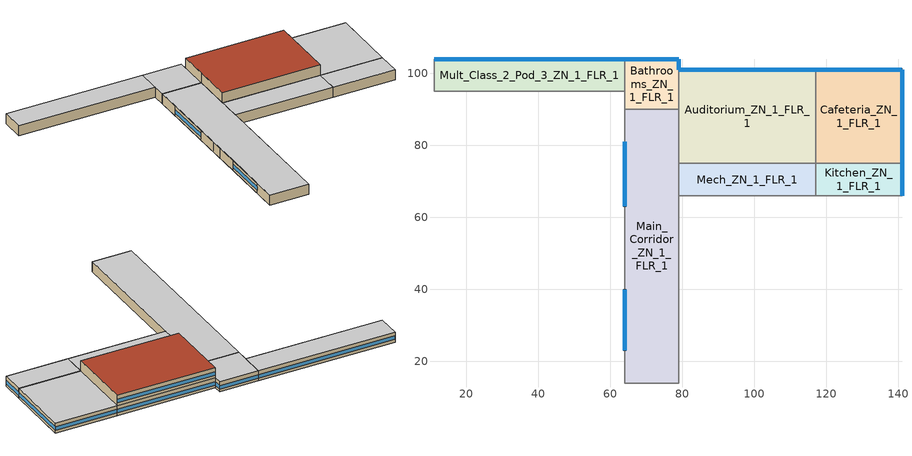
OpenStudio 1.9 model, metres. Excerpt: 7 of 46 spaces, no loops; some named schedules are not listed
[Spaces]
Kitchen_ZN_1_FLR_1
 floor ground: 141,75 141,66 117,66 117,75 z0
 wall outside: 141,66 141,75 z0:4
 wall to Cafeteria_ZN_1_FLR_1: 141,75 117,75 z0:4
 wall to Aux_Gym_ZN_1_FLR_1: 117,66 141,66 z0:4
 wall to Mech_ZN_1_FLR_1: 117,75 117,66 z0:4
 window: 141,66.05 141,74.95 z1.1:2.52
 ceiling to LIBRARY_MEDIA_CENTER_ZN_1_FLR_2: 141,66 141,75 117,75 117,66 z4
Auditorium_ZN_1_FLR_1
 floor ground: 117,101 117,75 79,75 79,101 z0
 wall outside: 117,101 79,101 z4:8; 117,101 79,101 z0:4
 wall to LIBRARY_MEDIA_CENTER_ZN_1_FLR_2: 117,75 117,101 z4:8
 wall to Main_Corridor_ZN_1_FLR_1: 79,90 79,75 z0:4
 wall to Cafeteria_ZN_1_FLR_1: 117,75 117,101 z0:4
 wall to Bathrooms_ZN_1_FLR_2: 79,101 79,90 z4:8
 wall to Bathrooms_ZN_1_FLR_1: 79,101 79,90 z0:4
 wall to Main_Corridor_ZN_1_FLR_2: 79,90 79,75 z4:8
 wall to Mech_ZN_1_FLR_2: 79,75 117,75 z4:8
 wall to Mech_ZN_1_FLR_1: 79,75 117,75 z0:4
 window: 116.95,101 79.05,101 z5.1:6.5; 116.95,101 79.05,101 z1.1:2.5
 roof outside: 117,75 117,101 79,101 79,75 z8
Cafeteria_ZN_1_FLR_1
 floor ground: 141,101 141,75 117,75 117,101 z0
 wall outside: 141,75 141,101 117,101 z0:4
 window: 141,75.05 141,100.95 / 140.95,101 117.05,101 z1.1:2.51
 ceiling to LIBRARY_MEDIA_CENTER_ZN_1_FLR_2: 141,75 141,101 117,101 117,75 z4
Main_Corridor_ZN_1_FLR_1
 floor ground: 79,90 79,14 64,14 64,90 z0
 wall outside: 64,81 64,63 / 64,40 64,23 z0:4
 wall to Mult_Class_2_Pod_1_ZN_1_FLR_1: 64,23 64,14 z0:4
 wall to Mult_Class_2_Pod_2_ZN_1_FLR_1: 64,63 64,54 z0:4
 wall to Lobby_ZN_1_FLR_1: 64,14 79,14 z0:4
 wall to Mult_Class_1_Pod_3_ZN_1_FLR_1: 64,90 64,81 z0:4
 wall to Mech_ZN_1_FLR_1: 79,66 79,75 z0:4
 wall to Mult_Class_1_Pod_2_ZN_1_FLR_1: 64,49 64,40 z0:4
 wall to Gym_ZN_1_FLR_1: 79,14 79,66 z0:4
 wall to Corridor_Pod_2_ZN_1_FLR_1: 64,54 64,49 z0:4
 wall to Bathrooms_ZN_1_FLR_1: 79,90 64,90 z0:4
 window: 64,80.95 64,63.05 / 64,39.95 64,23.05 z1.1:2.51
 ceiling to Main_Corridor_ZN_1_FLR_2: 79,14 79,90 64,90 64,14 z4
Bathrooms_ZN_1_FLR_1
 floor ground: 79,104 79,90 64,90 64,104 z0
 wall outside: 79,101 79,104 64,104 z0:4
 wall to Corridor_Pod_3_ZN_1_FLR_1: 64,95 64,90 z0:4
 wall to Mult_Class_2_Pod_3_ZN_1_FLR_1: 64,104 64,95 z0:4
 window: 78.95,104 64.05,104 z1.1:2.51; 79,101.05 79,103.95 z1.1:2.55
 ceiling to Bathrooms_ZN_1_FLR_2: 79,90 79,104 64,104 64,90 z4
Mult_Class_2_Pod_3_ZN_1_FLR_1
 floor ground: 64,104 64,95 11,95 11,104 z0
 wall outside: 64,104 11,104 z0:4
 wall to Corner_Class_2_Pod_3_ZN_1_FLR_1: 11,104 11,95 z0:4
 wall to Corridor_Pod_3_ZN_1_FLR_1: 11,95 64,95 z0:4
 window: 63.95,104 11.05,104 z1.1:2.5
 ceiling to Mult_Class_2_Pod_3_ZN_1_FLR_2: 64,95 64,104 11,104 11,95 z4
Mech_ZN_1_FLR_1
 floor ground: 117,75 117,66 79,66 79,75 z0
 wall to Gym_ZN_1_FLR_1: 79,66 117,66 z0:4
 ceiling to Mech_ZN_1_FLR_2: 117,66 117,75 79,75 79,66 z4
[Site]
Chicago Ohare Intl Ap_IL_USA: Latitude {deg}=41.98; Longitude {deg}=-87.92; Time Zone {hr}=-6; Elevation {m}=201; Terrain=City
[Building]
90.1-2010-SecondarySchool-ASHRAE 169-2006-5A created: 2015-10-15 15:46:00 -0600: North Axis {deg}=0; Default Construction Set=90.1-2010 - SecSchl - ASHRAE 169-2006-5A
[ClimateZones]
Climate Zone Institution Name 1=ASHRAE; Climate Zone Document Name 1=ANSI/ASHRAE Standard 169; Climate Zone Document Year 1=2006; Climate Zone Institution Name 2=CEC; Climate Zone Document Name 2=California Climate Zone Descriptions; Climate Zone Document Year 2=1995
[Site:GroundTemperature:BuildingSurface]
20.54, 20.52, 20.55, 20.63, 20.72, 23.01, 23.37, 23.43, 23.44, 21.14, 20.8, 20.64
[Site:WaterMainsTemperature]
Calculation Method=Correlation; Annual Average Outdoor Air Temperature {C}=9.925; Maximum Difference In Monthly Average Outdoor Air Temperatures {deltaC}=28.7
[SizingPeriod:DesignDay] Barometric Pressure {Pa}=98934; Sky Clearness=0; Rain Indicator=0; Snow Indicator=0; Day of Month=21; Daylight Saving Time Indicator=0; Humidity Indicating Type=Wetbulb; Dry-Bulb Temperature Range Modifier Type=DefaultMultipliers
Name | Maximum Dry-Bulb Temperature {C} | Daily Dry-Bulb Temperature Range {deltaC} | Humidity Indicating Conditions at Maximum Dry-Bulb {BasedOnField A3} | Wind Speed {m/s} | Wind Direction {deg} | Month | Day Type | Solar Model Indicator | ASHRAE Taub | ASHRAE Taud
Chicago Ohare Intl Ap Ann Clg .4% Condns DB=>MWB | 33.3 | 10.5 | 23.7 | 5.2 | 230 | 7 | SummerDesignDay | ASHRAETau | 0.455 | 2.05
Chicago Ohare Intl Ap Ann Htg 99.6% Condns DB | -20 | 0 | -20 | 4.9 | 270 | 1 | WinterDesignDay | ASHRAEClearSky
[Material:NoMass] Thermal Absorptance=0.9; Solar Absorptance=0.7
Name | Roughness | Thermal Resistance {m2-K/W} | Visible Absorptance
CP02 CARPET PAD | VeryRough | 0.21648 | 0.8
Typical Insulation R-10.94 | Smooth | 1.92744 | 0.7
Typical Carpet Pad | Smooth | 0.21648 | 0.8
Typical Insulation R-13.45 | Smooth | 2.368 | 0.7
Typical Insulation R-19.72 | Smooth | 3.4722 | 0.7
Typical Insulation R-0.58 | Smooth | 0.101875 | 0.7
Typical Insulation R-1.15 | Smooth | 0.202527 | 0.7
[Material]
Name | Roughness | Thickness {m} | Conductivity {W/m-K} | Density {kg/m3} | Specific Heat {J/kg-K} | Thermal Absorptance | Solar Absorptance | Visible Absorptance
100mm Normalweight concrete floor | MediumSmooth | 0.1016 | 2.31 | 2322 | 832
G01 13mm gypsum board | Smooth | 0.0127 | 0.16 | 800 | 1090 | 0.9 | 0.7 | 0.5
4 in. Normalweight Concrete Floor | MediumRough | 0.1016 | 2.31 | 2322 | 832 | 0.9 | 0.7 | 0.7
25mm Stucco | Smooth | 0.0254 | 0.72 | 1856 | 840 | 0.9 | 0.7 | 0.7
5/8 in. Gypsum Board | MediumSmooth | 0.0159 | 0.16 | 800 | 1090 | 0.9 | 0.7 | 0.7
Roof Membrane | VeryRough | 0.0095 | 0.16 | 1121.29 | 1460 | 0.9 | 0.77 | 0.7
Metal Roof Surface; F08 Metal surface | Smooth | 0.0008 | 45.28 | 7824 | 500 | 0.9 | 0.7 | 0.7
6 in. Normalweight Concrete Floor | MediumRough | 0.1524 | 2.31 | 2322 | 832 | 0.9 | 0.7 | 0.7
8 in. Concrete Block Basement Wall | MediumRough | 0.2032 | 1.326 | 1842 | 912 | 0.9 | 0.7 | 0.7
G05 25mm wood | MediumSmooth | 0.0254 | 0.15 | 608 | 1630 | 0.9 | 0.5 | 0.5
Std Wood 6inch | MediumSmooth | 0.15 | 0.12 | 540 | 1210 | 0.9 | 0.7 | 0.7
[Construction]
Typical Insulated Exterior Mass Floor R-13.51: Typical Insulation R-10.94, 4 in. Normalweight Concrete Floor, Typical Carpet Pad
Typical Insulated Steel Framed Exterior Wall R-15.63: 25mm Stucco, 5/8 in. Gypsum Board, Typical Insulation R-13.45, 5/8 in. Gypsum Board
Typical IEAD Roof R-20.83: Roof Membrane, Typical Insulation R-19.72, Metal Roof Surface
Typical Interior Floor: 100mm Normalweight concrete floor, CP02 CARPET PAD
Typical Interior Wall: G01 13mm gypsum board, G01 13mm gypsum board
Typical Interior Ceiling: CP02 CARPET PAD, 100mm Normalweight concrete floor
Typical Insulated Carpeted 6in Slab Floor: 6 in. Normalweight Concrete Floor, Typical Carpet Pad
Typical Insulated Basement Mass Wall: 8 in. Concrete Block Basement Wall
U 0.48 SHGC 0.40 Dbl Ref-D Clr 6mm/13mm: REF D CLEAR 6MM, AIR 13MM, CLEAR 6MM
Typical Insulated Metal Door R-1.43: F08 Metal surface, Typical Insulation R-0.58
Typical Overhead Door R-2.0: Typical Insulation R-1.15
U 1.17 SHGC 0.49 Sgl Ref-D Clr 6mm: REF D CLEAR 6MM
Typical Interior Window: Clear 3mm
Typical Interior Door; Typical Interior Partition: G05 25mm wood
InteriorFurnishings: Std Wood 6inch
[DefaultConstructionSet]
90.1-2010 - SecSchl - ASHRAE 169-2006-5A: Default Exterior Surface Constructions=Default Surface Constructions 1; Default Interior Surface Constructions=Default Surface Constructions 2; Default Ground Contact Surface Constructions=Default Surface Constructions 3; Default Exterior SubSurface Constructions=Default Sub Surface Constructions 1; Default Interior SubSurface Constructions=Default Sub Surface Constructions 2; Interior Partition Construction=Typical Interior Partition
[DefaultSurfaceConstructions]
Name | Floor Construction | Wall Construction | Roof Ceiling Construction
Default Surface Constructions 1 | Typical Insulated Exterior Mass Floor R-13.51 | Typical Insulated Steel Framed Exterior Wall R-15.63 | Typical IEAD Roof R-20.83
Default Surface Constructions 2 | Typical Interior Floor | Typical Interior Wall | Typical Interior Ceiling
Default Surface Constructions 3 | Typical Insulated Carpeted 6in Slab Floor | Typical Insulated Basement Mass Wall
[DefaultSubSurfaceConstructions]
Name | Fixed Window Construction | Operable Window Construction | Door Construction | Overhead Door Construction | Skylight Construction | Tubular Daylight Dome Construction | Tubular Daylight Diffuser Construction
Default Sub Surface Constructions 1 | U 0.48 SHGC 0.40 Dbl Ref-D Clr 6mm/13mm | U 0.48 SHGC 0.40 Dbl Ref-D Clr 6mm/13mm | Typical Insulated Metal Door R-1.43 | Typical Overhead Door R-2.0 | U 1.17 SHGC 0.49 Sgl Ref-D Clr 6mm | Typical Interior Window | Typical Interior Window
Default Sub Surface Constructions 2 | Typical Interior Window | Typical Interior Window | Typical Interior Door
[WindowMaterial:Glazing] Optical Data Type=SpectralAverage; Infrared Transmittance at Normal Incidence=0; Front Side Infrared Hemispherical Emissivity=0.84; Conductivity {W/m-K}=0.9; Dirt Correction Factor for Solar and Visible Transmittance=1; Solar Diffusing=No
Name | Thickness {m} | Solar Transmittance at Normal Incidence | Front Side Solar Reflectance at Normal Incidence | Back Side Solar Reflectance at Normal Incidence | Visible Transmittance at Normal Incidence | Front Side Visible Reflectance at Normal Incidence | Back Side Visible Reflectance at Normal Incidence | Back Side Infrared Hemispherical Emissivity
REF D CLEAR 6MM | 0.006 | 0.429 | 0.308 | 0.379 | 0.334 | 0.453 | 0.505 | 0.82
CLEAR 6MM | 0.006 | 0.775 | 0.071 | 0.071 | 0.881 | 0.08 | 0.08 | 0.84
Clear 3mm | 0.003 | 0.837 | 0.075 | 0.075 | 0.898 | 0.081 | 0.081 | 0.84
[WindowMaterial:Gas]
AIR 13MM: Gas Type=Air; Thickness {m}=0.0127
[Space] Part of Total Floor Area=Yes
Name | Space Type | Thermal Zone
Kitchen_ZN_1_FLR_1 | 90.1-2010 - SecSchl - Kitchen | Kitchen_ZN_1_FLR_1 ZN
Auditorium_ZN_1_FLR_1 | 90.1-2010 - SecSchl - Auditorium | Auditorium_ZN_1_FLR_1 ZN
Cafeteria_ZN_1_FLR_1 | 90.1-2010 - SecSchl - Cafeteria | Cafeteria_ZN_1_FLR_1 ZN
Mech_ZN_1_FLR_1 | 90.1-2010 - SecSchl - Mechanical | Mech_ZN_1_FLR_1 ZN
Main_Corridor_ZN_1_FLR_1 | 90.1-2010 - SecSchl - Corridor | Main_Corridor_ZN_1_FLR_1 ZN
Bathrooms_ZN_1_FLR_1 | 90.1-2010 - SecSchl - Restroom | Bathrooms_ZN_1_FLR_1 ZN
Mult_Class_2_Pod_3_ZN_1_FLR_1 | 90.1-2010 - SecSchl - Classroom | Mult_Class_2_Pod_3_ZN_1_FLR_1 ZN
[SpaceType] Standards Building Type=SecondarySchool
Name | Default Schedule Set | Design Specification Outdoor Air Object | Standards Space Type
90.1-2010 - SecSchl - Kitchen | 90.1-2010 - SecSchl - Kitchen Schedule Set | 90.1-2010 - SecSchl - Kitchen Ventilation | Kitchen
90.1-2010 - SecSchl - Auditorium | 90.1-2010 - SecSchl - Auditorium Schedule Set | 90.1-2010 - SecSchl - Auditorium Ventilation | Auditorium
90.1-2010 - SecSchl - Restroom | 90.1-2010 - SecSchl - Restroom Schedule Set | 90.1-2010 - SecSchl - Restroom Ventilation | Restroom
90.1-2010 - SecSchl - Cafeteria | 90.1-2010 - SecSchl - Cafeteria Schedule Set | 90.1-2010 - SecSchl - Cafeteria Ventilation | Cafeteria
90.1-2010 - SecSchl - Corridor | 90.1-2010 - SecSchl - Corridor Schedule Set | 90.1-2010 - SecSchl - Corridor Ventilation | Corridor
90.1-2010 - SecSchl - Classroom | 90.1-2010 - SecSchl - Classroom Schedule Set | 90.1-2010 - SecSchl - Classroom Ventilation | Classroom
90.1-2010 - SecSchl - Mechanical | 90.1-2010 - SecSchl - Mechanical Schedule Set | 90.1-2010 - SecSchl - Mechanical Ventilation | Mechanical
[DefaultScheduleSet] Infiltration Schedule=SchoolSecondary INFIL_SCH_PNNL
Name | Number of People Schedule | People Activity Level Schedule | Lighting Schedule | Electric Equipment Schedule | Gas Equipment Schedule
90.1-2010 - SecSchl - Kitchen Schedule Set | SchoolSecondary BLDG_OCC_SCH | SchoolSecondary ACTIVITY_SCH | SchoolSecondary BLDG_LIGHT_SCH | SchoolSecondary KITCHEN_ELEC_EQUIP_SCH | SchoolSecondary KITCHEN_GAS_EQUIP_SCH
90.1-2010 - SecSchl - Auditorium Schedule Set | SchoolSecondary BLDG_OCC_SCH_Auditorium | SchoolSecondary ACTIVITY_SCH | SchoolSecondary BLDG_LIGHT_SCH | SchoolSecondary BLDG_EQUIP_SCH
90.1-2010 - SecSchl - Restroom Schedule Set |  |  | SchoolSecondary BLDG_LIGHT_BATH_SCH | SchoolSecondary BLDG_EQUIP_SCH
90.1-2010 - SecSchl - Cafeteria Schedule Set | SchoolSecondary BLDG_OCC_SCH_Cafeteria | SchoolSecondary ACTIVITY_SCH | SchoolSecondary BLDG_LIGHT_SCH | SchoolSecondary KITCHEN_ELEC_EQUIP_SCH
90.1-2010 - SecSchl - Corridor Schedule Set |  |  | SchoolSecondary BLDG_LIGHT_CORRIDOR_SCH | SchoolSecondary BLDG_EQUIP_SCH
90.1-2010 - SecSchl - Classroom Schedule Set | SchoolSecondary BLDG_OCC_SCH | SchoolSecondary ACTIVITY_SCH | SchoolSecondary BLDG_LIGHT_CLASSROOM_SCH | SchoolSecondary BLDG_EQUIP_SCH
90.1-2010 - SecSchl - Mechanical Schedule Set |  |  | SchoolSecondary BLDG_LIGHT_SCH | SchoolSecondary BLDG_EQUIP_SCH
[Lights:Definition] Design Level Calculation Method=Watts/Area; Fraction Radiant=0.37; Fraction Visible=0.2; Return Air Fraction=0
Name | Watts per Space Floor Area {W/m2}
90.1-2010 - SecSchl - Kitchen Lights Definition | 10.6563
90.1-2010 - SecSchl - Auditorium Lights Definition | 8.50349
90.1-2010 - SecSchl - Restroom Lights Definition | 10.5486
90.1-2010 - SecSchl - Cafeteria Lights Definition | 6.99654
90.1-2010 - SecSchl - Corridor Lights Definition | 7.10418
90.1-2010 - SecSchl - Mechanical Lights Definition | 10.2257
[Lights]
Name | Lights Definition | Space or SpaceType | Schedule
90.1-2010 - SecSchl - Kitchen Lights | 90.1-2010 - SecSchl - Kitchen Lights Definition | 90.1-2010 - SecSchl - Kitchen
90.1-2010 - SecSchl - Auditorium Lights | 90.1-2010 - SecSchl - Auditorium Lights Definition | 90.1-2010 - SecSchl - Auditorium
90.1-2010 - SecSchl - Restroom Lights | 90.1-2010 - SecSchl - Restroom Lights Definition | 90.1-2010 - SecSchl - Restroom
90.1-2010 - SecSchl - Cafeteria Lights | 90.1-2010 - SecSchl - Cafeteria Lights Definition | 90.1-2010 - SecSchl - Cafeteria
90.1-2010 - SecSchl - Corridor Lights | 90.1-2010 - SecSchl - Corridor Lights Definition | 90.1-2010 - SecSchl - Corridor
90.1-2010 - SecSchl - Classroom Lights | 90.1-2010 - SecSchl - Classroom Lights Definition | 90.1-2010 - SecSchl - Classroom | SchoolSecondary BLDG_LIGHT_CLASSROOM_SCH OccSensor Reduction
90.1-2010 - SecSchl - Mechanical Lights | 90.1-2010 - SecSchl - Mechanical Lights Definition | 90.1-2010 - SecSchl - Mechanical
[DesignSpecification:OutdoorAir] Outdoor Air Method=Sum
Name | Outdoor Air Flow per Person {m3/s-person} | Outdoor Air Flow per Floor Area {m3/s-m2}
90.1-2010 - SecSchl - Kitchen Ventilation; 90.1-2010 - SecSchl - Cafeteria Ventilation | 0.00353961 | 0.0009144
90.1-2010 - SecSchl - Auditorium Ventilation | 0.00235974 | 0.0003048
90.1-2010 - SecSchl - Restroom Ventilation; 90.1-2010 - SecSchl - Corridor Ventilation |  | 0.0003048
90.1-2010 - SecSchl - Classroom Ventilation | 0.00471947 | 0.0006096
90.1-2010 - SecSchl - Mechanical Ventilation |  | 0.0006096
[People:Definition] Number of People Calculation Method=People/Area; Fraction Radiant=0.3
Name | People per Space Floor Area {person/m2}
90.1-2010 - SecSchl - Kitchen People Definition | 0.163934
90.1-2010 - SecSchl - Auditorium People Definition | 1.61459
90.1-2010 - SecSchl - Cafeteria People Definition | 1.07639
[People]
Name | People Definition | Space or SpaceType
90.1-2010 - SecSchl - Kitchen People | 90.1-2010 - SecSchl - Kitchen People Definition | 90.1-2010 - SecSchl - Kitchen
90.1-2010 - SecSchl - Auditorium People | 90.1-2010 - SecSchl - Auditorium People Definition | 90.1-2010 - SecSchl - Auditorium
90.1-2010 - SecSchl - Cafeteria People | 90.1-2010 - SecSchl - Cafeteria People Definition | 90.1-2010 - SecSchl - Cafeteria
90.1-2010 - SecSchl - Classroom People | 90.1-2010 - SecSchl - Classroom People Definition | 90.1-2010 - SecSchl - Classroom
[SpaceInfiltration:DesignFlowRate] Design Flow Rate Calculation Method=Flow/ExteriorArea; Flow per Exterior Surface Area {m3/s-m2}=0.000226568; Constant Term Coefficient=0; Temperature Term Coefficient=0; Velocity Term Coefficient=0.224; Velocity Squared Term Coefficient=0
Name | Space or SpaceType
90.1-2010 - SecSchl - Kitchen Infiltration | 90.1-2010 - SecSchl - Kitchen
90.1-2010 - SecSchl - Auditorium Infiltration | 90.1-2010 - SecSchl - Auditorium
90.1-2010 - SecSchl - Restroom Infiltration | 90.1-2010 - SecSchl - Restroom
90.1-2010 - SecSchl - Cafeteria Infiltration | 90.1-2010 - SecSchl - Cafeteria
90.1-2010 - SecSchl - Corridor Infiltration | 90.1-2010 - SecSchl - Corridor
90.1-2010 - SecSchl - Classroom Infiltration | 90.1-2010 - SecSchl - Classroom
90.1-2010 - SecSchl - Mechanical Infiltration | 90.1-2010 - SecSchl - Mechanical
[ElectricEquipment:Definition]
Name | Design Level Calculation Method | Watts per Space Floor Area {W/m2} | Fraction Latent | Fraction Radiant | Fraction Lost | Design Level {W}
90.1-2010 - SecSchl - Kitchen Electric Equipment Definition | Watts/Area | 222.275 | 0.25 | 0.3 | 0.2
90.1-2010 - SecSchl - Auditorium Electric Equipment Definition | Watts/Area | 4.9514 | 0 | 0.5 | 0
90.1-2010 - SecSchl - Restroom Electric Equipment Definition; 90.1-2010 - SecSchl - Corridor Electric Equipment Definition; 90.1-2010 - SecSchl - Mechanical Electric Equipment Definition | Watts/Area | 3.98265 | 0 | 0.5 | 0
90.1-2010 - SecSchl - Cafeteria Electric Equipment Definition | Watts/Area | 76.962 | 0 | 0.5 | 0
Elevator Lift Motor | EquipmentLevel |  |  |  |  | 16055
Elevator Fan | EquipmentLevel |  |  |  |  | 74.7252
Elevator Lights | EquipmentLevel |  |  |  |  | 88.9586
[ElectricEquipment]
Name | Electric Equipment Definition | Space or SpaceType | Schedule | Multiplier
90.1-2010 - SecSchl - Kitchen Electric Equipment | 90.1-2010 - SecSchl - Kitchen Electric Equipment Definition | 90.1-2010 - SecSchl - Kitchen
90.1-2010 - SecSchl - Auditorium Electric Equipment | 90.1-2010 - SecSchl - Auditorium Electric Equipment Definition | 90.1-2010 - SecSchl - Auditorium
90.1-2010 - SecSchl - Restroom Electric Equipment | 90.1-2010 - SecSchl - Restroom Electric Equipment Definition | 90.1-2010 - SecSchl - Restroom
90.1-2010 - SecSchl - Cafeteria Electric Equipment | 90.1-2010 - SecSchl - Cafeteria Electric Equipment Definition | 90.1-2010 - SecSchl - Cafeteria
90.1-2010 - SecSchl - Corridor Electric Equipment | 90.1-2010 - SecSchl - Corridor Electric Equipment Definition | 90.1-2010 - SecSchl - Corridor
90.1-2010 - SecSchl - Mechanical Electric Equipment | 90.1-2010 - SecSchl - Mechanical Electric Equipment Definition | 90.1-2010 - SecSchl - Mechanical
2 Elevator Lift Motors | Elevator Lift Motor | Mech_ZN_1_FLR_1 | SchoolSecondary BLDG_ELEVATORS | 2
2 Elevator Fans | Elevator Fan | Mech_ZN_1_FLR_1 | SchoolSecondary ELEV_LIGHT_FAN_SCH_ADD_DF | 2
2 Elevator Lights | Elevator Lights | Mech_ZN_1_FLR_1 | SchoolSecondary ELEV_LIGHT_FAN_SCH_ADD_DF | 2
[ThermostatSetpoint:DualSetpoint]
Name | Heating Setpoint Temperature Schedule | Cooling Setpoint Temperature Schedule
90.1-2010 - SecSchl - Kitchen Thermostat; 90.1-2010 - SecSchl - Auditorium Thermostat; 90.1-2010 - SecSchl - Cafeteria Thermostat | SchoolSecondary HTGSETP_SCH_PSZ_AC | SchoolSecondary CLGSETP_SCH_NO_SETBACK
90.1-2010 - SecSchl - Restroom Thermostat; 90.1-2010 - SecSchl - Mechanical Thermostat | SchoolSecondary HTGSETP_SCH_Setback | SchoolSecondary CLGSETP_SCH_Setback
90.1-2010 - SecSchl - Corridor Thermostat; 90.1-2010 - SecSchl - Classroom Thermostat | SchoolSecondary HTGSETP_SCH_YES_OPTIMUM | SchoolSecondary CLGSETP_SCH_NO_SETBACK
[GasEquipment:Definition]
90.1-2010 - SecSchl - Kitchen Gas Equipment Definition: Design Level Calculation Method=Watts/Area; Watts per Space Floor Area {W/m2}=1678.56; Fraction Latent=0.1; Fraction Radiant=0.2; Fraction Lost=0.7
[GasEquipment]
90.1-2010 - SecSchl - Kitchen Gas Equipment: Gas Equipment Definition=90.1-2010 - SecSchl - Kitchen Gas Equipment Definition; Space or SpaceType=90.1-2010 - SecSchl - Kitchen
[InternalMass:Definition]
Internal Mass Definition 1: Construction=InteriorFurnishings; Design Level Calculation Method=SurfaceArea/Area; Surface Area per Space Floor Area=2
[InternalMass] Internal Mass Definition=Internal Mass Definition 1
Name | Space or SpaceType
Mult_Class_2_Pod_3_ZN_1_FLR_1 Mass | Mult_Class_2_Pod_3_ZN_1_FLR_1
Main_Corridor_ZN_1_FLR_1 Mass | Main_Corridor_ZN_1_FLR_1
Bathrooms_ZN_1_FLR_1 Mass; Bathrooms_ZN_1_FLR_1 Mass 1 | Bathrooms_ZN_1_FLR_1
Mech_ZN_1_FLR_1 Mass | Mech_ZN_1_FLR_1
Auditorium_ZN_1_FLR_1 Mass | Auditorium_ZN_1_FLR_1
Kitchen_ZN_1_FLR_1 Mass; Kitchen_ZN_1_FLR_1 Mass 1; Kitchen_ZN_1_FLR_1 Mass 2; Kitchen_ZN_1_FLR_1 Mass 3 | Kitchen_ZN_1_FLR_1
Cafeteria_ZN_1_FLR_1 Mass | Cafeteria_ZN_1_FLR_1
[ThermalZone] Use Ideal Air Loads=No
Name | Primary Daylighting Control | Fraction of Zone Controlled by Primary Daylighting Control | Thermostat | Secondary Daylighting Control | Fraction of Zone Controlled by Secondary Daylighting Control
Mult_Class_2_Pod_3_ZN_1_FLR_1 ZN | Mult_Class_2_Pod_3_ZN_1_FLR_1 Daylt Sensor 1 | 0.278073 | 90.1-2010 - SecSchl - Classroom Thermostat
Main_Corridor_ZN_1_FLR_1 ZN | Main_Corridor_ZN_1_FLR_1 Daylt Sensor 1 | 0.0409629 | 90.1-2010 - SecSchl - Corridor Thermostat | Main_Corridor_ZN_1_FLR_1 Daylt Sensor 2 | 0.0409629
Cafeteria_ZN_1_FLR_1 ZN | Cafeteria_ZN_1_FLR_1 Daylt Sensor 1 | 0.0953544 | 90.1-2010 - SecSchl - Cafeteria Thermostat | Cafeteria_ZN_1_FLR_1 Daylt Sensor 2 | 0.0953544
Kitchen_ZN_1_FLR_1 ZN |  |  | 90.1-2010 - SecSchl - Kitchen Thermostat
Auditorium_ZN_1_FLR_1 ZN | Auditorium_ZN_1_FLR_1 Daylt Sensor 1 | 0.125071 | 90.1-2010 - SecSchl - Auditorium Thermostat | Auditorium_ZN_1_FLR_1 Daylt Sensor 2 | 0.125071
Mech_ZN_1_FLR_1 ZN |  |  | 90.1-2010 - SecSchl - Mechanical Thermostat
Bathrooms_ZN_1_FLR_1 ZN | Bathrooms_ZN_1_FLR_1 Daylt Sensor 1 | 0.0959927 | 90.1-2010 - SecSchl - Restroom Thermostat | Bathrooms_ZN_1_FLR_1 Daylt Sensor 2 | 0.0959927
[Exterior:Lights:Definition]
Name | Design Level {W}
Occ Sensing Exterior Lights Def | 8427.85
NonDimming Exterior Lights Def | 353.47
[Exterior:Lights] Control Option=AstronomicalClock
Name | Exterior Lights Definition | Schedule
Occ Sensing Exterior Lights Def | Occ Sensing Exterior Lights Def | SchoolSecondary Exterior_lighting_schedule_b
NonDimming Exterior Lights Def | NonDimming Exterior Lights Def | SchoolSecondary Exterior_lighting_schedule_a
[Daylighting:Control] Position Z-Coordinate {m}=0.9144; Illuminance Setpoint {lux}=300; Lighting Control Type=Stepped; Number of Stepped Control Steps=3
Name | Space | Position X-Coordinate {m} | Position Y-Coordinate {m}
Auditorium_ZN_1_FLR_1 Daylt Sensor 1 | Auditorium_ZN_1_FLR_1 | 19 | 19.49629
Auditorium_ZN_1_FLR_1 Daylt Sensor 2 | Auditorium_ZN_1_FLR_1 | 19 | 23.49629
Bathrooms_ZN_1_FLR_1 Daylt Sensor 1 | Bathrooms_ZN_1_FLR_1 | 12.4517 | 12.5
Bathrooms_ZN_1_FLR_1 Daylt Sensor 2 | Bathrooms_ZN_1_FLR_1 | 7.5 | 11.49062
Cafeteria_ZN_1_FLR_1 Daylt Sensor 1 | Cafeteria_ZN_1_FLR_1 | 21.49461 | 13
Cafeteria_ZN_1_FLR_1 Daylt Sensor 2 | Cafeteria_ZN_1_FLR_1 | 12 | 23.4942
Main_Corridor_ZN_1_FLR_1 Daylt Sensor 1 | Main_Corridor_ZN_1_FLR_1 | 2.507805 | 58
Main_Corridor_ZN_1_FLR_1 Daylt Sensor 2 | Main_Corridor_ZN_1_FLR_1 | 2.508295 | 17.5
Mult_Class_2_Pod_3_ZN_1_FLR_1 Daylt Sensor 1 | Mult_Class_2_Pod_3_ZN_1_FLR_1 | 26.5 | 6.49734
